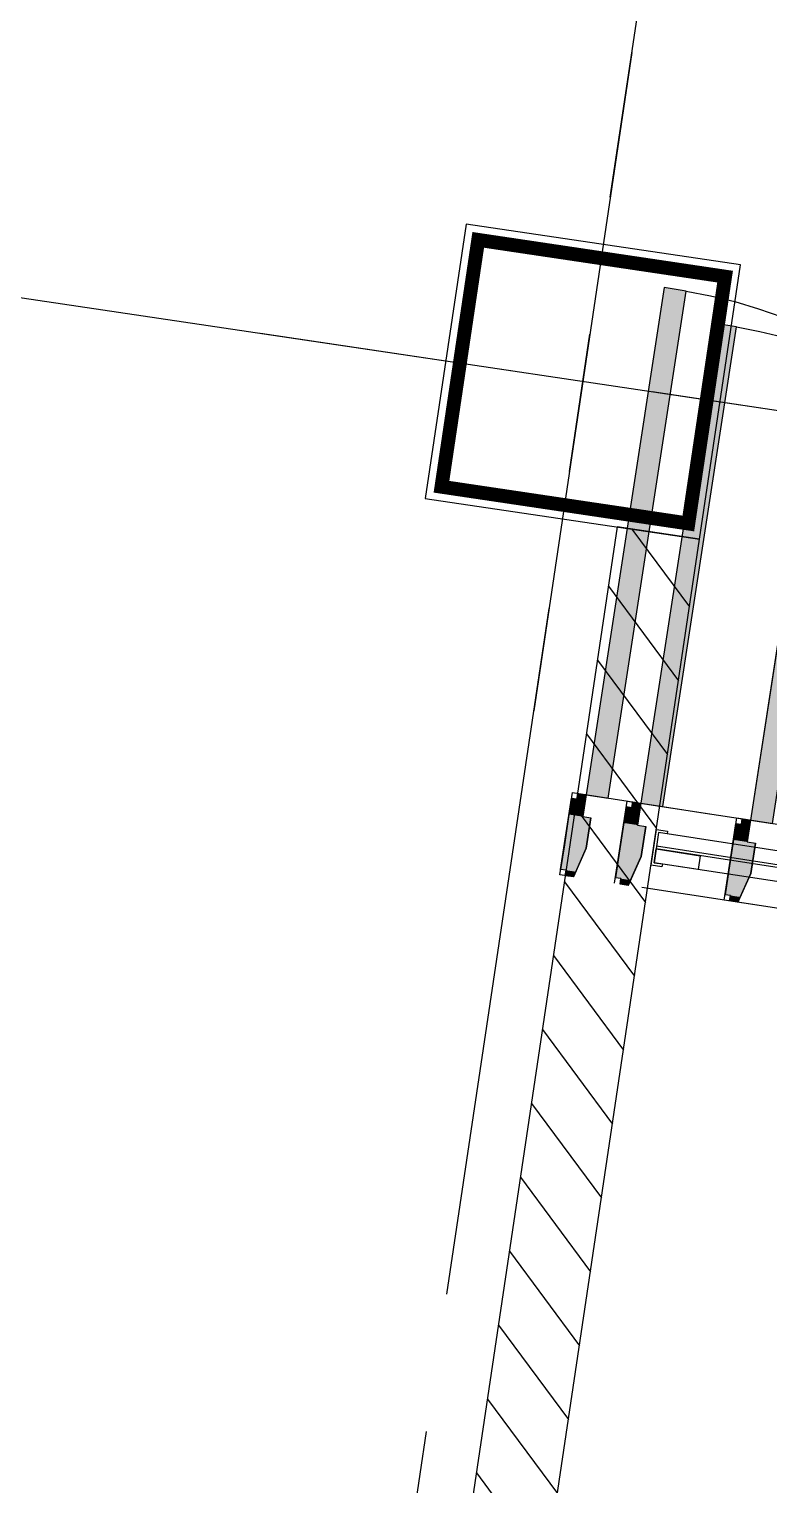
# Model space of a CAD drawing. Header units: millimetres. Extents: x 338 to 506, y 179 to 335.
# Drawn here: x 401.341 to 402.675, y 222.771 to 225.396 of the extents above; entities that cross this region are included whole.
import ezdxf

# ---------------------------------------------------------------- set-up
doc = ezdxf.new("R2010")
doc.units = ezdxf.units.MM
for name, pattern in [('CENTER', [2, 1.25, -0.25, 0.25, -0.25]), ('DASHED2', [0.375, 0.25, -0.125]), ('HIDDEN', [0.375, 0.25, -0.125])]:
    doc.linetypes.add(name, pattern=pattern)
for name, color, linetype in [('A-DOOR', 3, 'Continuous'), ('A-GLAZ', 142, 'Continuous'), ('COLUMNAS', 252, 'Continuous'), ('CUBIERTA', 254, 'Continuous'), ('EJES-COLUMNAS', 3, 'CENTER'), ('EJES_DE_COLUMNA', 255, 'DASHED2'), ('MUROS', 32, 'Continuous')]:
    doc.layers.add(name, color=color, linetype=linetype)

# ---------------------------------------------------------------- blocks, each defined once
blk = doc.blocks.new('*X904')
at = {"color": 0}
for p, q in [((41.946, 89.7577), (41.796, 89.6077)), ((42.0807, 89.7577), (41.9307, 89.6077)), ((42.2154, 89.7577), (42.0654, 89.6077)), ((42.3501, 89.7577), (42.2001, 89.6077)), ((42.4848, 89.7577), (42.3348, 89.6077)), ((42.6195, 89.7577), (42.4695, 89.6077)), ((42.7542, 89.7577), (42.6042, 89.6077)), ((42.8889, 89.7577), (42.7389, 89.6077)), ((43.0236, 89.7577), (42.8736, 89.6077)), ((43.1583, 89.7577), (43.0083, 89.6077)), ((43.293, 89.7577), (43.143, 89.6077)), ((43.4277, 89.7577), (43.2777, 89.6077)), ((43.5624, 89.7577), (43.4124, 89.6077)), ((43.6704, 89.731), (43.5471, 89.6077))]:
    blk.add_line(p, q, dxfattribs=at)
blk = doc.blocks.new('*U919')
for p, q in [((0.035, 0.0047), (0.035, 0.7353)), ((0.035, 0.7353), (0.06, 0.7353)), ((0.06, 0.0047), (0.06, 0.7353)), ((0.065, 0.0047), (0.065, 0.7353)), ((0.09, 0.0047), (0.09, 0.7353)), ((0.09, 0.0047), (0.09, 0.7353)), ((0.09, 0.0047), (0.09, 0.7353)), ((0.09, 0.0047), (0.09, 0.7353)), ((0.035, 0.0047), (0.06, 0.0047)), ((0.065, 0.0047), (0.065, 0.0143))]:
    blk.add_line(p, q)
for points in [[(0.095, 0.74), (0.095, 0.72), (0.09, 0.72), (0.09, 0.7353), (0.035, 0.7353), (0.035, 0.72), (0.03, 0.72), (0.03, 0.74)], [(0.035, 0.7353), (0.06, 0.7353), (0.06, 0.655), (0.035, 0.655)], [(0.035, 0.0047), (0.06, 0.0047), (0.06, 0.0806), (0.035, 0.0806)], [(0.095, 0), (0.095, 0.02), (0.09, 0.02), (0.09, 0.0047), (0.035, 0.0047), (0.035, 0.02), (0.03, 0.02), (0.03, 0)]]:
    blk.add_lwpolyline(points, close=True)
blk = doc.blocks.new('*U1300')
at = {"color": 7, "linetype": 'Continuous'}
for p, q in [((1.575, -0.01), (1.575, 0)), ((1.59, 0), (1.59, -0.01)), ((1.575, -0.04), (1.575, -0.01)), ((1.6, -0.01), (1.6, -0.04)), ((1.56, -0.095), (1.56, -0.04)), ((1.6, -0.04), (1.6, -0.095)), ((1.5723, -0.14), (1.56, -0.095)), ((1.6, -0.095), (1.6, -0.14)), ((1.575, -0.15), (1.5723, -0.14)), ((1.59, -0.14), (1.59, -0.15))]:
    blk.add_line(p, q, dxfattribs=at)
at = {"color": 7, "linetype": 'Continuous', "extrusion": (0, 0, -1)}
for points in [[(-1.575, 0), (-1.59, -0.01), (-1.575, -0.01)], [(-1.575, 0), (-1.59, 0), (-1.59, -0.01)], [(-1.575, -0.01), (-1.6, -0.04), (-1.575, -0.04)], [(-1.575, -0.01), (-1.6, -0.01), (-1.6, -0.04)], [(-1.56, -0.04), (-1.6, -0.095), (-1.56, -0.095)], [(-1.56, -0.04), (-1.6, -0.04), (-1.6, -0.095)], [(-1.56, -0.095), (-1.6, -0.14), (-1.5723, -0.14)], [(-1.56, -0.095), (-1.6, -0.095), (-1.6, -0.14)], [(-1.5723, -0.14), (-1.59, -0.15), (-1.575, -0.15)], [(-1.5723, -0.14), (-1.59, -0.14), (-1.59, -0.15)]]:
    blk.add_solid(points, dxfattribs=at)
blk = doc.blocks.new('*U1301')
at = {"color": 7, "linetype": 'Continuous'}
for p, q in [((1.575, -0.01), (1.575, 0)), ((1.59, 0), (1.59, -0.01)), ((1.575, -0.04), (1.575, -0.01)), ((1.6, -0.01), (1.6, -0.04)), ((1.56, -0.095), (1.56, -0.04)), ((1.6, -0.04), (1.6, -0.095)), ((1.5723, -0.14), (1.56, -0.095)), ((1.6, -0.095), (1.6, -0.14)), ((1.575, -0.15), (1.5723, -0.14)), ((1.59, -0.14), (1.59, -0.15))]:
    blk.add_line(p, q, dxfattribs=at)
at = {"color": 7, "linetype": 'Continuous', "extrusion": (0, 0, -1)}
for points in [[(-1.575, 0), (-1.59, -0.01), (-1.575, -0.01)], [(-1.575, 0), (-1.59, 0), (-1.59, -0.01)], [(-1.575, -0.01), (-1.6, -0.04), (-1.575, -0.04)], [(-1.575, -0.01), (-1.6, -0.01), (-1.6, -0.04)], [(-1.56, -0.04), (-1.6, -0.095), (-1.56, -0.095)], [(-1.56, -0.04), (-1.6, -0.04), (-1.6, -0.095)], [(-1.56, -0.095), (-1.6, -0.14), (-1.5723, -0.14)], [(-1.56, -0.095), (-1.6, -0.095), (-1.6, -0.14)], [(-1.5723, -0.14), (-1.59, -0.15), (-1.575, -0.15)], [(-1.5723, -0.14), (-1.59, -0.14), (-1.59, -0.15)]]:
    blk.add_solid(points, dxfattribs=at)
blk = doc.blocks.new('*U1305')
at = {"color": 7, "linetype": 'Continuous'}
for p, q in [((1.535, 0), (1.535, 0.775)), ((1.575, 0.775), (1.575, 0))]:
    blk.add_line(p, q, dxfattribs=at)
at = {"color": 7, "linetype": 'Continuous', "extrusion": (0, 0, -1)}
for points in [[(-1.535, 0.775), (-1.575, 0), (-1.535, 0)], [(-1.535, 0.775), (-1.575, 0.775), (-1.575, 0)]]:
    blk.add_solid(points, dxfattribs=at)
blk = doc.blocks.new('*U1306')
at = {"color": 7, "linetype": 'Continuous'}
for p, q in [((1.875, -0.01), (1.875, 0)), ((1.89, 0), (1.89, -0.01)), ((1.875, -0.04), (1.875, -0.01)), ((1.9, -0.01), (1.9, -0.04)), ((1.86, -0.095), (1.86, -0.04)), ((1.9, -0.04), (1.9, -0.095)), ((1.8723, -0.14), (1.86, -0.095)), ((1.9, -0.095), (1.9, -0.14)), ((1.875, -0.15), (1.8723, -0.14)), ((1.89, -0.14), (1.89, -0.15))]:
    blk.add_line(p, q, dxfattribs=at)
at = {"color": 7, "linetype": 'Continuous', "extrusion": (0, 0, -1)}
for points in [[(-1.875, 0), (-1.89, -0.01), (-1.875, -0.01)], [(-1.875, 0), (-1.89, 0), (-1.89, -0.01)], [(-1.875, -0.01), (-1.9, -0.04), (-1.875, -0.04)], [(-1.875, -0.01), (-1.9, -0.01), (-1.9, -0.04)], [(-1.86, -0.04), (-1.9, -0.095), (-1.86, -0.095)], [(-1.86, -0.04), (-1.9, -0.04), (-1.9, -0.095)], [(-1.86, -0.095), (-1.9, -0.14), (-1.8723, -0.14)], [(-1.86, -0.095), (-1.9, -0.095), (-1.9, -0.14)], [(-1.8723, -0.14), (-1.89, -0.15), (-1.875, -0.15)], [(-1.8723, -0.14), (-1.89, -0.14), (-1.89, -0.15)]]:
    blk.add_solid(points, dxfattribs=at)
blk = doc.blocks.new('*U1307')
at = {"color": 7, "linetype": 'Continuous'}
for p, q in [((1.875, -0.01), (1.875, 0)), ((1.89, 0), (1.89, -0.01)), ((1.875, -0.04), (1.875, -0.01)), ((1.9, -0.01), (1.9, -0.04)), ((1.86, -0.095), (1.86, -0.04)), ((1.9, -0.04), (1.9, -0.095)), ((1.8723, -0.14), (1.86, -0.095)), ((1.9, -0.095), (1.9, -0.14)), ((1.875, -0.15), (1.8723, -0.14)), ((1.89, -0.14), (1.89, -0.15))]:
    blk.add_line(p, q, dxfattribs=at)
at = {"color": 7, "linetype": 'Continuous', "extrusion": (0, 0, -1)}
for points in [[(-1.875, 0), (-1.89, -0.01), (-1.875, -0.01)], [(-1.875, 0), (-1.89, 0), (-1.89, -0.01)], [(-1.875, -0.01), (-1.9, -0.04), (-1.875, -0.04)], [(-1.875, -0.01), (-1.9, -0.01), (-1.9, -0.04)], [(-1.86, -0.04), (-1.9, -0.095), (-1.86, -0.095)], [(-1.86, -0.04), (-1.9, -0.04), (-1.9, -0.095)], [(-1.86, -0.095), (-1.9, -0.14), (-1.8723, -0.14)], [(-1.86, -0.095), (-1.9, -0.095), (-1.9, -0.14)], [(-1.8723, -0.14), (-1.89, -0.15), (-1.875, -0.15)], [(-1.8723, -0.14), (-1.89, -0.14), (-1.89, -0.15)]]:
    blk.add_solid(points, dxfattribs=at)
blk = doc.blocks.new('*U1310')
at = {"color": 7, "linetype": 'Continuous'}
for p, q in [((1.835, 0), (1.835, 0.925)), ((1.875, 0.925), (1.875, 0))]:
    blk.add_line(p, q, dxfattribs=at)
at = {"color": 7, "linetype": 'Continuous', "extrusion": (0, 0, -1)}
for points in [[(-1.835, 0.925), (-1.875, 0), (-1.835, 0)], [(-1.835, 0.925), (-1.875, 0.925), (-1.875, 0)]]:
    blk.add_solid(points, dxfattribs=at)
blk = doc.blocks.new('*U1326')
at = {"color": 7, "linetype": 'Continuous'}
for p, q in [((1.775, -0.01), (1.775, 0)), ((1.79, 0), (1.79, -0.01)), ((1.775, -0.04), (1.775, -0.01)), ((1.8, -0.01), (1.8, -0.04)), ((1.76, -0.095), (1.76, -0.04)), ((1.8, -0.04), (1.8, -0.095)), ((1.7723, -0.14), (1.76, -0.095)), ((1.8, -0.095), (1.8, -0.14)), ((1.775, -0.15), (1.7723, -0.14)), ((1.79, -0.14), (1.79, -0.15))]:
    blk.add_line(p, q, dxfattribs=at)
at = {"color": 7, "linetype": 'Continuous', "extrusion": (0, 0, -1)}
for points in [[(-1.775, 0), (-1.79, -0.01), (-1.775, -0.01)], [(-1.775, 0), (-1.79, 0), (-1.79, -0.01)], [(-1.775, -0.01), (-1.8, -0.04), (-1.775, -0.04)], [(-1.775, -0.01), (-1.8, -0.01), (-1.8, -0.04)], [(-1.76, -0.04), (-1.8, -0.095), (-1.76, -0.095)], [(-1.76, -0.04), (-1.8, -0.04), (-1.8, -0.095)], [(-1.76, -0.095), (-1.8, -0.14), (-1.7723, -0.14)], [(-1.76, -0.095), (-1.8, -0.095), (-1.8, -0.14)], [(-1.7723, -0.14), (-1.79, -0.15), (-1.775, -0.15)], [(-1.7723, -0.14), (-1.79, -0.14), (-1.79, -0.15)]]:
    blk.add_solid(points, dxfattribs=at)
blk = doc.blocks.new('*U1327')
at = {"color": 7, "linetype": 'Continuous'}
for p, q in [((1.775, -0.01), (1.775, 0)), ((1.79, 0), (1.79, -0.01)), ((1.775, -0.04), (1.775, -0.01)), ((1.8, -0.01), (1.8, -0.04)), ((1.76, -0.095), (1.76, -0.04)), ((1.8, -0.04), (1.8, -0.095)), ((1.7723, -0.14), (1.76, -0.095)), ((1.8, -0.095), (1.8, -0.14)), ((1.775, -0.15), (1.7723, -0.14)), ((1.79, -0.14), (1.79, -0.15))]:
    blk.add_line(p, q, dxfattribs=at)
at = {"color": 7, "linetype": 'Continuous', "extrusion": (0, 0, -1)}
for points in [[(-1.775, 0), (-1.79, -0.01), (-1.775, -0.01)], [(-1.775, 0), (-1.79, 0), (-1.79, -0.01)], [(-1.775, -0.01), (-1.8, -0.04), (-1.775, -0.04)], [(-1.775, -0.01), (-1.8, -0.01), (-1.8, -0.04)], [(-1.76, -0.04), (-1.8, -0.095), (-1.76, -0.095)], [(-1.76, -0.04), (-1.8, -0.04), (-1.8, -0.095)], [(-1.76, -0.095), (-1.8, -0.14), (-1.7723, -0.14)], [(-1.76, -0.095), (-1.8, -0.095), (-1.8, -0.14)], [(-1.7723, -0.14), (-1.79, -0.15), (-1.775, -0.15)], [(-1.7723, -0.14), (-1.79, -0.14), (-1.79, -0.15)]]:
    blk.add_solid(points, dxfattribs=at)
blk = doc.blocks.new('*U1330')
at = {"color": 7, "linetype": 'Continuous'}
for p, q in [((1.735, 0), (1.735, 0.875)), ((1.775, 0.875), (1.775, 0))]:
    blk.add_line(p, q, dxfattribs=at)
at = {"color": 7, "linetype": 'Continuous', "extrusion": (0, 0, -1)}
for points in [[(-1.735, 0.875), (-1.775, 0), (-1.735, 0)], [(-1.735, 0.875), (-1.775, 0.875), (-1.775, 0)]]:
    blk.add_solid(points, dxfattribs=at)
blk = doc.blocks.new('*U920')
for points in [[(1.835, 0), (1.835, 0.925), (1.875, 0.925), (1.875, 0)], [(1.735, 0), (1.735, 0.875), (1.775, 0.875), (1.775, 0)], [(1.535, 0), (1.535, 0.775), (1.575, 0.775), (1.575, 0)], [(1.6, -0.01), (1.59, -0.01), (1.59, 0), (1.575, 0), (1.575, -0.04), (1.56, -0.04), (1.56, -0.095), (1.575, -0.15), (1.59, -0.15), (1.59, -0.14), (1.6, -0.14)], [(1.6, -0.01), (1.59, -0.01), (1.59, 0), (1.575, 0), (1.575, -0.04), (1.56, -0.04), (1.56, -0.095), (1.575, -0.15), (1.59, -0.15), (1.59, -0.14), (1.6, -0.14)], [(1.8, -0.01), (1.79, -0.01), (1.79, 0), (1.775, 0), (1.775, -0.04), (1.76, -0.04), (1.76, -0.095), (1.775, -0.15), (1.79, -0.15), (1.79, -0.14), (1.8, -0.14)], [(1.8, -0.01), (1.79, -0.01), (1.79, 0), (1.775, 0), (1.775, -0.04), (1.76, -0.04), (1.76, -0.095), (1.775, -0.15), (1.79, -0.15), (1.79, -0.14), (1.8, -0.14)], [(1.9, -0.01), (1.89, -0.01), (1.89, 0), (1.875, 0), (1.875, -0.04), (1.86, -0.04), (1.86, -0.095), (1.875, -0.15), (1.89, -0.15), (1.89, -0.14), (1.9, -0.14)], [(1.9, -0.01), (1.89, -0.01), (1.89, 0), (1.875, 0), (1.875, -0.04), (1.86, -0.04), (1.86, -0.095), (1.875, -0.15), (1.89, -0.15), (1.89, -0.14), (1.9, -0.14)]]:
    blk.add_lwpolyline(points, close=True)
at = {"color": 251, "linetype": 'HIDDEN'}
for points in [[(0, -0.15), (1.6, -0.15), (1.6, 0), (0, 0)], [(0, -0.15), (1.9, -0.15), (1.9, 0), (0, 0)], [(0, -0.15), (1.8, -0.15), (1.8, 0), (0, 0)]]:
    blk.add_lwpolyline(points, close=True, dxfattribs=at)
for centre, radius, start, end in [((1.845, 0.0296), 0.8955, 90.6398, 181.8922), ((1.745, 0.0295), 0.8455, 90.6777, 182.0024)]:
    blk.add_arc(centre, radius, start, end, dxfattribs=at)
at = {"color": 7, "linetype": 'Continuous'}
for name in ['*U1310', '*U1330', '*U1305', '*U1300', '*U1301', '*U1326', '*U1327', '*U1306', '*U1307']:
    blk.add_blockref(name, (0, 0), dxfattribs=at)
blk = doc.blocks.new('EJES_ESTRUCTURALES')
at = {"layer": 'EJES_DE_COLUMNA', "color": 9, "linetype": 'CENTER'}
for p, q in [((675.14128, 131.2663), (675.14128, 199.7363)), ((661.47768, 185.14297), (759.37077, 185.14297))]:
    blk.add_line(p, q, dxfattribs=at)
blk = doc.blocks.new('COLUMNAS')
at = {"layer": 'COLUMNAS', "color": 6}
blk.add_lwpolyline([(-602.8912, 209.226), (-603.3912, 209.226), (-603.3912, 208.726), (-602.8912, 208.726), (-602.8912, 209.226)], dxfattribs=at)
at = {"layer": 'COLUMNAS', "color": 6, "const_width": 0.025}
blk.add_lwpolyline([(-603.3662, 208.7501), (-602.9162, 208.7501), (-602.9162, 209.2001), (-603.3662, 209.2001)], close=True, dxfattribs=at)
at = {"layer": 'EJES-COLUMNAS'}
for p, q in [((-603.1412, 208.3638), (-603.1412, 209.5638)), ((-603.1412, 208.3638), (-603.1412, 209.5638)), ((-602.5412, 208.976), (-603.7412, 208.976))]:
    blk.add_line(p, q, dxfattribs=at)
blk = doc.blocks.new('A$C7152A42C')
at = {"layer": 'MUROS'}
blk.add_lwpolyline([(37.40184, 89.75772), (37.40184, 89.75772), (37.2073, 89.75772), (37.2073, 89.75772), (36.6568, 89.75772), (36.6568, 89.60772), (43.6704, 89.60772), (43.6704, 89.75772)], close=True, dxfattribs=at)
at = {"layer": 'A-DOOR', "extrusion": (-2.33163e-06, -0.000958086, 1), "xscale": -1, "rotation": 269.7211295570403}
blk.add_blockref('*U920', (43.1754, 87.86718, -0.08595), dxfattribs=at)
at = {"layer": 'A-GLAZ', "extrusion": (-2.33163e-06, -0.000958086, 1), "rotation": 359.7211279969163}
blk.add_blockref('*U919', (43.04277, 88.86783, -0.08595), dxfattribs=at)
at = {"layer": 'CUBIERTA'}
blk.add_blockref('COLUMNAS', (647.06158, -119.11823), dxfattribs=at)
at = {"layer": 'EJES_DE_COLUMNA'}
blk.add_blockref('EJES_ESTRUCTURALES', (-631.22088, -95.28525), dxfattribs=at)
at = {"layer": 'MUROS', "linetype": 'Continuous'}
blk.add_blockref('*X904', (0, 0), dxfattribs=at)

msp = doc.modelspace()

# ---------------------------------------------------------------- block references
at = {"layer": 'MUROS', "color": 32, "rotation": 81.53046525965426}
msp.add_blockref('A$C7152A42C', (484.7482, 168.0844), dxfattribs=at)

doc.saveas('drawing.dxf')
